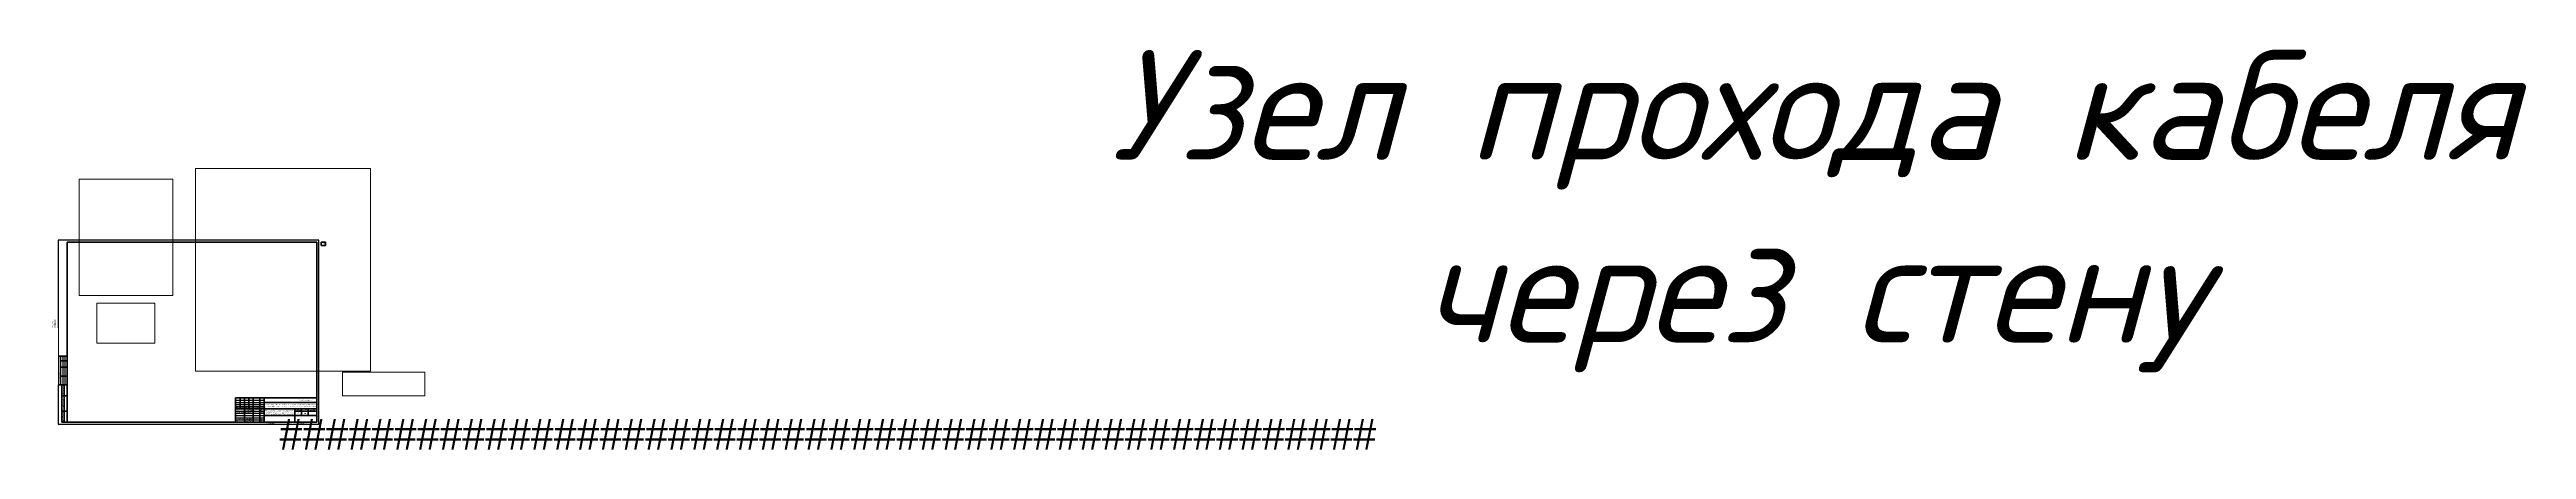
# Paper-space layout '16 Типовые эскизы размещения и монтажа оборудования' of a CAD drawing. Extents: x -20 to 5624, y -58 to 855.
import ezdxf
from ezdxf.enums import TextEntityAlignment as Align

# ---------------------------------------------------------------- set-up
doc = ezdxf.new("R2018")
doc.units = 0
doc.header["$LTSCALE"] = 100
doc.set_wipeout_variables(frame=1)
doc.layers.get('Defpoints').update_dxf_attribs({"color": 42})
doc.styles.add('ISOCPEUR', font='isocpeui.ttf', dxfattribs={"height": 250})
doc.styles.get("Standard").update_dxf_attribs({"font": 'arial.ttf'})

# ---------------------------------------------------------------- blocks, each defined once
blk = doc.blocks.new('*U244')
at = {"linetype": 'Continuous', "lineweight": 25}
for p, q in [((594, 420), (0, 420)), ((0, 420), (0, 0)), ((594, 0), (594, 420)), ((10, 155), (10, 90)), ((15, 155), (15, 90)), ((0, 0), (594, 0)), ((404, 55), (469, 55)), ((404, 50), (469, 50)), ((404, 45), (469, 45)), ((404, 30), (469, 30)), ((404, 25), (469, 25)), ((404, 20), (469, 20)), ((404, 15), (469, 15)), ((404, 10), (469, 10))]:
    blk.add_line(p, q, dxfattribs=at)
at = {"linetype": 'Continuous', "lineweight": 60}
for p, q in [((589, 415), (20, 415)), ((20, 415), (20, 5)), ((589, 5), (589, 415)), ((20, 155), (0, 155)), ((5, 155), (5, 90)), ((20, 145), (5, 145)), ((20, 130), (5, 130)), ((20, 90), (0, 90)), ((20, 110), (5, 110)), ((8, 90), (8, 5)), ((8, 65), (20, 65)), ((13, 90), (13, 5)), ((404, 60), (589, 60)), ((404, 5), (404, 60)), ((414, 60), (414, 35)), ((424, 60), (424, 5)), ((434, 60), (434, 35)), ((444, 60), (444, 5)), ((459, 60), (459, 5)), ((469, 5), (469, 60)), ((589, 5), (589, 60)), ((8, 30), (20, 30)), ((8, 5), (20, 5)), ((20, 5), (589, 5)), ((404, 40), (469, 40)), ((404, 35), (589, 35)), ((469, 50), (589, 50)), ((469, 20), (589, 20)), ((539, 35), (539, 5)), ((539, 30), (589, 30)), ((554, 35), (554, 20)), ((569, 35), (569, 20))]:
    blk.add_line(p, q, dxfattribs=at)
at = {"linetype": 'Continuous', "lineweight": 40}
blk.add_line((539, 5), (539, 35), dxfattribs=at)
at = {"lineweight": 60}
blk.add_lwpolyline([(599, 408), (609, 408), (609, 415), (599, 415)], close=True, dxfattribs=at)
at = {"linetype": 'Continuous', "rotation": 90, "style": 'ISOCPEUR'}
for s, insert, char_height, width, attachment_point in [('########################', (-12.5, 176), 2.5, 19, 4), ('#########################', (-7.5, 176), 2.5, 19, 4), ('Согласовано', (-17.5, 172.5), 3, 35, 5), ('Гл. спец ВК', (-12.5, 156), 2.5, 19, 4), ('#####', (-12.5, 215), 2.5, 10, 5), ('#####', (-7.5, 215), 2.5, 10, 5), ('#####', (-2.5, 215), 2.5, 10, 5), ('#####', (-12.5, 150), 2.5, 10, 5), ('######', (-12.5, 111), 2.5, 19, 4), ('Гл. спец ЭОМ', (-7.5, 156), 2.5, 19, 4), ('######################', (-7.5, 111), 2.5, 19, 4), ('#####', (-7.5, 150), 2.5, 10, 5), ('########################', (-2.5, 111), 2.5, 19, 4), ('#####', (-2.5, 150), 2.5, 10, 5), ('Согласовано', (2.5, 107.5), 2.5, 35, 5), ('ГАП', (-12.5, 91), 2.5, 19, 4), ('Гл. констр. ', (-7.5, 91), 2.5, 19, 4), ('Гл. спец ОВ', (-2.5, 91), 2.5, 19, 4), ('Подп. и дата', (10.5, 47.5), 2.5, 35, 5), ('Взам. инв. №', (10.5, 77.5), 2.5, 25, 5), ('Инв. № подл.', (10.5, 17.5), 2.5, 25, 5)]:
    blk.add_mtext(s, dxfattribs=dict(at, insert=insert, char_height=char_height, width=width, attachment_point=attachment_point))
at = {"linetype": 'Continuous', "char_height": 2.5, "style": 'ISOCPEUR'}
for s, insert, width, attachment_point in [('Разраб.', (405, 32.5), 19, 4), ('Проверил', (405, 27.5), 19, 4), ('Н. контр.', (405, 12.5), 19, 4), ('ГИП', (405, 7.5), 19, 4), ('Силантьев', (425, 32.5), 19, 4), ('Поляков', (425, 27.5), 19, 4), ('Губарева', (425, 12.5), 19, 4), ('Мурашов', (425, 7.5), 19, 4), ('05.26', (460.3, 32.5), 10, 4), ('05.26', (460.3, 27.5), 10, 4), ('05.26', (460.3, 12.5), 10, 4), ('05.26', (460.3, 7.4), 10, 4), ('Капитальный ремонт общеобразовательного учреждения (ГБОУ «Школа № 429»), расположенного по адресу: г. Москва, 5-ая ул. Соколиной Горы д.14', (529, 42.5), 120, 5), ('Копировал', (483.5, 2.5), 25, 5), ('П', (546.5, 25), 15, 5), ('Формат', (554.5, 2.5), 16, 5), ('16-25/Г-П–ИОС5.2', (579, 55), 110, 6)]:
    blk.add_mtext(s, dxfattribs=dict(at, insert=insert, width=width, attachment_point=attachment_point))
at = {"char_height": 2.5, "attachment_point": 5, "style": 'ISOCPEUR'}
for s, insert, width in [('Изм.', (409, 37.5), 10), ('Кол.уч', (419, 37.5), 10), ('Лист', (429, 37.5), 10), ('№док', (439, 37.5), 10), ('Подп.', (451.5, 37.5), 15), ('Дата', (464, 37.5), 10), ('Стадия', (546.5, 32.5), 15), ('Лист', (561.5, 32.5), 15), ('Листов', (579, 32.5), 20)]:
    blk.add_mtext(s, dxfattribs=dict(at, insert=insert, width=width))
at = {"linetype": 'Continuous', "insert": (504, 27.5), "char_height": 2, "width": 70, "attachment_point": 5, "line_spacing_factor": 0.8, "style": 'ISOCPEUR'}
blk.add_mtext('Раздел 5 "Сведения об инженерном оборудовании, о сетях и системах инженерно‐технического обеспечения" Подраздел 5 «Сети связи» Часть 2. Система оповещения управления эвакуацией', dxfattribs=at)
at = {"style": 'ISOCPEUR'}
for tag, p in [('Сквозная_нумерация', (604, 411.5)), ('Форма3_номер_листа', (561.5, 25)), ('Форма3_количество_листов', (579, 25))]:
    blk.add_attdef(tag, text='', height=2.5, dxfattribs=at).set_placement(p, align=Align.MIDDLE_CENTER)
at = {"lineweight": 30, "flags": 104}
blk.add_attdef('Форма3_наименование_чертежа', text='', height=2.5, dxfattribs=at).set_placement((504, 12.5), align=Align.MIDDLE_CENTER)
at = {"style": 'ISOCPEUR', "flags": 8}
blk.add_attdef('Формат', (562.5, 1.5), '', height=2.5, dxfattribs=at)
at = {"style": 'ISOCPEUR'}
blk.add_attdef('Форма3_дополнительный_шифр', text='', height=2.5, dxfattribs=at).set_placement((579, 55), align=Align.MIDDLE_LEFT)
blk.add_wipeout([(-20, 220), (-0.5, 220), (-0.5, 90), (-20, 90)])

psp = doc.layouts.new('16 Типовые эскизы размещения и монтажа оборудования')

# ---------------------------------------------------------------- block references
ref = psp.add_blockref('*U244', (0, 0))
ref.add_attrib('Формат', 'А1', (562.5, 1.5), dxfattribs={"height": 2.5, "style": 'ISOCPEUR'})
ref.add_attrib('Форма3_номер_листа', '##', dxfattribs={"height": 2.5, "style": 'ISOCPEUR'}).set_placement((561.5, 25), align=Align.MIDDLE_CENTER)
lines = psp.add_mtext('################################################', dxfattribs={"insert": (504, 12.5), "char_height": 70, "attachment_point": 1})
ref.add_attrib('Форма3_наименование_чертежа', '', (504, 12.5), dxfattribs={"flags": 104}).embed_mtext(lines)
ref.add_attrib('Сквозная_нумерация', '20', dxfattribs={"height": 2.5, "style": 'ISOCPEUR'}).set_placement((604, 411.5), align=Align.MIDDLE_CENTER)

# ---------------------------------------------------------------- next in the draw order: texts
at = {"lineweight": 15, "ltscale": 0.8, "insert": (4000.7, 485.7, -21.7), "char_height": 250, "width": 7869.904, "attachment_point": 5, "style": 'ISOCPEUR'}
psp.add_mtext('Узел прохода кабеля\\Pчерез стену', dxfattribs=at)

# ---------------------------------------------------------------- next in the draw order: viewports
at = {"layer": 'Defpoints', "color": 2}
for center, size, view_center_point, view_height, status in [((512.2, 352.5), (398.8, 462.23), (203941.4, -380901), 46222.99, 4), ((153.6, 230.5), (131.9, 91.083), (128248.6, -375845.6), 9108.294, 3), ((741.3, 91.9), (188.1, 53.644), (279956.6, -380328.8), 5364.381, 5)]:
    psp.add_viewport(center=center, size=size, view_center_point=view_center_point, view_height=view_height, status=status, dxfattribs=at)
psp.add_viewport(center=(154.2, 426.1), size=(212.8, 265.2), view_center_point=(108585.9, -370029.4), view_height=26520.32, dxfattribs=at)

doc.saveas('drawing.dxf')
